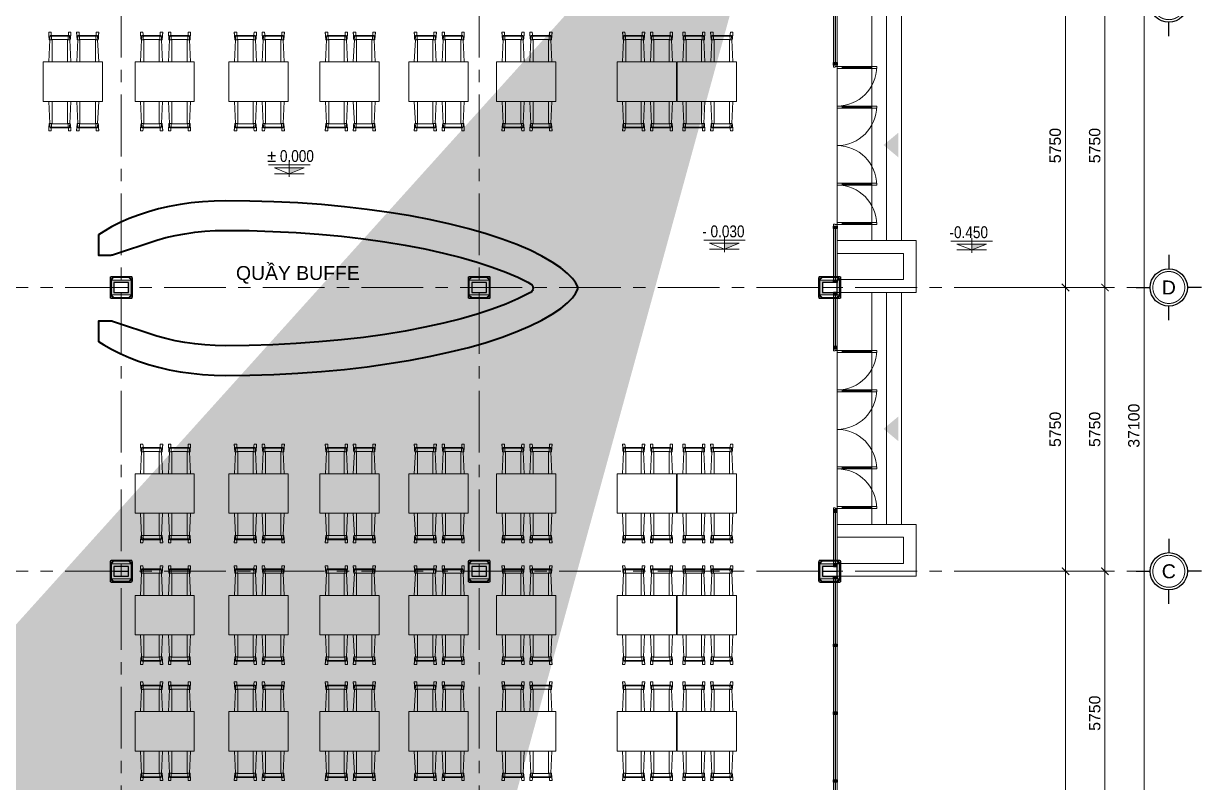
# Model space of a CAD drawing. Header units: millimetres. Extents: x 886808 to 1650903, y -1008069 to 230892.
# Drawn here: x 948941 to 972796, y -368177 to -352802 of the extents above; entities that cross this region are included whole.
import ezdxf
from ezdxf.enums import TextEntityAlignment as Align

# ---------------------------------------------------------------- set-up
doc = ezdxf.new("R2010")
doc.units = ezdxf.units.MM
for name, pattern in [('CENTER', [2, 1.25, -0.25, 0.25, -0.25]), ('CENTER2', [28.575, 19.05, -3.175, 3.175, -3.175]), ('CONTINOUS', [0])]:
    doc.linetypes.add(name, pattern=pattern)
doc.layers.get('0').update_dxf_attribs({"lineweight": 0})
for name, color, linetype, lineweight in [('01- NET TUONG- 242', 242, 'Continuous', 40), ('03- Net Cua- 153', 153, 'Continuous', 9), ('04-Net thay', 150, 'Continuous', 20), ('06-Dim', 250, 'Continuous', 0), ('8l NET TO', 8, 'Continuous', 9), ('A-DETL-GENF', 92, 'Continuous', 5), ('A-GLAZ-CURT', 52, 'Continuous', 5), ('A-GLAZ-CWMG', 51, 'Continuous', 5), ('A-Wall', 113, 'Continuous', 30), ('A_Dim', 8, 'Continuous', 5), ('ADP_007_text', 7, 'Continuous', 15), ('ADP_137_symbol', 137, 'Continuous', 9), ('DS_Dim', 8, 'Continuous', 0), ('HACTH', 8, 'Continuous', 0), ('I-FURN', 252, 'Continuous', 5), ('net truc', 250, 'CENTER2', 5), ('net vl', 33, 'Continuous', 5), ('Text', 250, 'Continuous', 25), ('X-BT-MB-F1$0$SP-CỬA', 157, 'Continuous', 0)]:
    doc.layers.add(name, color=color, linetype=linetype, lineweight=lineweight)
doc.styles.add('ADP_HC_vni_HC', font='')
doc.styles.add('Arial', font='arial.ttf', dxfattribs={"height": 253.361452})
doc.styles.add('Roof Fl type B$0$GHICHUTHUONG', font='arial.ttf', dxfattribs={"width": 0.8})
doc.styles.add('TIÊU ĐỀ', font='arial.ttf', dxfattribs={"height": 230})
doc.styles.get('ADP_HC_vni_HC').set_extended_font_data('VNI-Helve-Condense')
doc.dimstyles.new('1-100', dxfattribs={"dimtxt": 230, "dimasz": 150, "dimexe": 150, "dimexo": 300, "dimgap": 90, "dimtad": 1, "dimdec": 0, "dimrnd": 5, "dimzin": 0, "dimtxsty": 'TIÊU ĐỀ', "dimblk": 'ARCHTICK', "dimcen": 100, "dimdle": 120, "dimclrd": 256, "dimclre": 256, "dimclrt": 2, "dimadec": 0, "dimazin": 0, "dimtfac": 1, "dimtdec": 0, "dimtix": 1, "dimtmove": 1, "dimatfit": 3, "dimldrblk": 'OPEN30', "dimfxl": 900, "dimtolj": 1, "dimtzin": 0, "dimlwd": 13, "dimlwe": 13, "dimarcsym": 1})

# ---------------------------------------------------------------- blocks, each defined once
blk = doc.blocks.new('_ArchTick')
at = {"color": 0, "linetype": 'ByBlock', "const_width": 0.15}
blk.add_lwpolyline([(-0.5, -0.5), (0.5, 0.5)], dxfattribs=at)
blk = doc.blocks.new('*D1401')
at = {"layer": 'A_Dim', "lineweight": 13, "transparency": 16777216}
for p, q in [((970842, -369769), (970842, -363779)), ((968919, -363899), (970992, -363899)), ((968919, -369649), (970992, -369649))]:
    blk.add_line(p, q, dxfattribs=at)
at = {"layer": 'Defpoints', "color": 0, "transparency": 16777216}
for p in [(968619, -363899), (970842, -363899), (968619, -369649)]:
    blk.add_point(p, dxfattribs=at)
at = {"layer": 'A_Dim', "lineweight": 13, "transparency": 16777216, "xscale": 150, "yscale": 150, "zscale": 150}
for p, rotation in [((970842, -363899), 90), ((970842, -369649), 270)]:
    blk.add_blockref('_ArchTick', p, dxfattribs=dict(at, rotation=rotation))
at = {"layer": 'A_Dim', "color": 2, "transparency": 16777216, "insert": (970635, -366774), "char_height": 230, "attachment_point": 5, "rotation": 90, "style": 'TIÊU ĐỀ'}
blk.add_mtext('\\A1;5750', dxfattribs=at)
blk = doc.blocks.new('_Open30')
at = {"color": 0, "linetype": 'ByBlock', "lineweight": -2}
for p, q in [((-1, 0.27), (0, 0)), ((0, 0), (-1, -0.27)), ((0, 0), (-1, 0))]:
    blk.add_line(p, q, dxfattribs=at)
blk = doc.blocks.new('*D1400')
at = {"layer": 'A_Dim', "lineweight": 13, "transparency": 16777216}
for p, q in [((970842, -364019), (970842, -358029)), ((968919, -358149), (970992, -358149)), ((968919, -363899), (970992, -363899))]:
    blk.add_line(p, q, dxfattribs=at)
at = {"layer": 'Defpoints', "color": 0, "transparency": 16777216}
for p in [(968619, -358149), (970842, -358149), (968619, -363899)]:
    blk.add_point(p, dxfattribs=at)
at = {"layer": 'A_Dim', "lineweight": 13, "transparency": 16777216, "xscale": 150, "yscale": 150, "zscale": 150}
for p, rotation in [((970842, -358149), 90), ((970842, -363899), 270)]:
    blk.add_blockref('_ArchTick', p, dxfattribs=dict(at, rotation=rotation))
at = {"layer": 'A_Dim', "color": 2, "transparency": 16777216, "insert": (970635, -361024), "char_height": 230, "attachment_point": 5, "rotation": 90, "style": 'TIÊU ĐỀ'}
blk.add_mtext('\\A1;5750', dxfattribs=at)
blk = doc.blocks.new('*D1399')
at = {"layer": 'A_Dim', "lineweight": 13, "transparency": 16777216}
for p, q in [((970842, -358269), (970842, -352279)), ((968919, -352399), (970992, -352399)), ((968919, -358149), (970992, -358149))]:
    blk.add_line(p, q, dxfattribs=at)
at = {"layer": 'Defpoints', "color": 0, "transparency": 16777216}
for p in [(968619, -352399), (970842, -352399), (968619, -358149)]:
    blk.add_point(p, dxfattribs=at)
at = {"layer": 'A_Dim', "lineweight": 13, "transparency": 16777216, "xscale": 150, "yscale": 150, "zscale": 150}
for p, rotation in [((970842, -352399), 90), ((970842, -358149), 270)]:
    blk.add_blockref('_ArchTick', p, dxfattribs=dict(at, rotation=rotation))
at = {"layer": 'A_Dim', "color": 2, "transparency": 16777216, "insert": (970635, -355274), "char_height": 230, "attachment_point": 5, "rotation": 90, "style": 'TIÊU ĐỀ'}
blk.add_mtext('\\A1;5750', dxfattribs=at)
blk = doc.blocks.new('*D1396')
at = {"layer": 'A_Dim', "lineweight": 13, "transparency": 16777216}
for p, q in [((971636, -342279), (971636, -379619)), ((968919, -342399), (971786, -342399)), ((968919, -379499), (971786, -379499))]:
    blk.add_line(p, q, dxfattribs=at)
at = {"layer": 'Defpoints', "color": 0, "transparency": 16777216}
for p in [(968619, -342399), (968619, -379499), (971636, -379499)]:
    blk.add_point(p, dxfattribs=at)
at = {"layer": 'A_Dim', "lineweight": 13, "transparency": 16777216, "xscale": 150, "yscale": 150, "zscale": 150}
for p, rotation in [((971636, -342399), 90), ((971636, -379499), 270)]:
    blk.add_blockref('_ArchTick', p, dxfattribs=dict(at, rotation=rotation))
at = {"layer": 'A_Dim', "color": 2, "transparency": 16777216, "insert": (971428, -360949), "char_height": 230, "attachment_point": 5, "rotation": 90, "style": 'TIÊU ĐỀ'}
blk.add_mtext('\\A1;37100', dxfattribs=at)
blk = doc.blocks.new('cao độ')
at = {"layer": 'ADP_137_symbol'}
blk.add_hatch(color=0, dxfattribs=at).paths.add_polyline_path([(0, 1), (0, 0), (2.5, 1)])
at = {"layer": 'ADP_137_symbol', "color": 0}
for points in [[(0, 2), (0, -0.5)], [(-3.5, 1.5), (3.5, 1.5)], [(-2.5, 1), (2.5, 1), (0, 0), (-2.5, 1)], [(-2.5, 0), (2.5, 0)]]:
    blk.add_lwpolyline(points, dxfattribs=at)
at = {"layer": 'ADP_007_text', "style": 'ADP_HC_vni_HC'}
blk.add_attdef('A', (-3.75, 2), '', height=2, dxfattribs=at)
blk = doc.blocks.new('A$C0DD655ED')
at = {"layer": 'A_Dim', "transparency": 33554636}
h = blk.add_hatch(dxfattribs=at)
h.set_pattern_fill('ANGLE', color=256)
h.set_pattern_definition([(0, (4687050.9006, -31895392.7794), (0, 6.985), [5.08, -1.905]), (90, (4687050.9006, -31895392.7794), (-6.985, 4e-16), [5.08, -1.905])])
h.paths.add_polyline_path([(25, 375), (425, 375), (425, 75), (25, 75)])
h.paths.add_polyline_path([(75, 325), (375, 325), (375, 125), (75, 125)], flags=16)
at = {"layer": '03- Net Cua- 153', "linetype": 'Continuous', "transparency": 33554636}
for p, q in [((125, 442), (125, 450)), ((125, 442), (125, 450)), ((128, 442), (128, 450)), ((128, 442), (128, 450)), ((322, 442), (322, 450)), ((322, 442), (322, 450)), ((325, 442), (325, 450)), ((325, 442), (325, 450)), ((442, 325), (450, 325)), ((442, 322), (450, 322)), ((125, 8), (125, 0)), ((125, 8), (125, 0)), ((128, 8), (128, 0)), ((128, 8), (128, 0)), ((322, 8), (322, 0)), ((322, 8), (322, 0)), ((325, 8), (325, 0)), ((325, 8), (325, 0)), ((442, 128), (450, 128)), ((442, 125), (450, 125))]:
    blk.add_line(p, q, dxfattribs=at)
for points in [[(30, 0), (420, 0, 0.414214), (450, 30), (450, 420, 0.414214), (420, 450), (30, 450, 0.414214), (0, 420), (0, 30, 0.414214)], [(30, 8), (420, 8, 0.414214), (442, 30), (442, 420, 0.414214), (420, 442), (30, 442, 0.414214), (8, 420), (8, 30, 0.414214)]]:
    blk.add_lwpolyline(points, format="xyb", close=True, dxfattribs=at)
at = {"layer": 'A-GLAZ-CURT', "transparency": 33554636}
for points in [[(11, 389), (25, 389), (25, 375), (11, 375)], [(61, 442), (75, 442), (75, 428), (61, 428)], [(389, 442), (375, 442), (375, 428), (389, 428)], [(425, 389), (439, 389), (439, 375), (425, 375)], [(11, 75), (25, 75), (25, 61), (11, 61)], [(61, 8), (75, 8), (75, 22), (61, 22)], [(389, 8), (375, 8), (375, 22), (389, 22)], [(425, 75), (439, 75), (439, 61), (425, 61)]]:
    blk.add_lwpolyline(points, close=True, dxfattribs=at)
at = {"layer": 'A_Dim', "transparency": 33554636}
for points in [[(25, 375), (11, 389)], [(11, 375), (25, 389)], [(15, 389), (61, 438)], [(71, 428), (25, 379)], [(75, 428), (61, 442)], [(61, 428), (75, 442)], [(375, 428), (389, 442)], [(389, 428), (375, 442)], [(379, 428), (425, 379)], [(435, 389), (389, 438)], [(439, 375), (425, 389)], [(425, 375), (439, 389)], [(25, 61), (11, 75)], [(11, 61), (25, 75)], [(15, 61), (61, 12)], [(73, 20), (25, 71)], [(75, 22), (61, 8)], [(61, 22), (75, 8)], [(375, 22), (389, 8)], [(389, 22), (375, 8)], [(377, 20), (425, 71)], [(435, 61), (389, 12)], [(439, 61), (425, 75)], [(425, 61), (439, 75)]]:
    blk.add_lwpolyline(points, dxfattribs=at)
for points in [[(25, 61), (11, 61), (11, 389), (25, 389)], [(25, 375), (425, 375), (425, 75), (25, 75)], [(61, 442), (389, 442), (389, 428), (61, 428)], [(75, 325), (375, 325), (375, 125), (75, 125)], [(425, 61), (439, 61), (439, 389), (425, 389)], [(61, 8), (389, 8), (389, 22), (61, 22)]]:
    blk.add_lwpolyline(points, close=True, dxfattribs=at)
blk = doc.blocks.new('*D1094')
at = {"layer": 'A_Dim', "lineweight": 13, "transparency": 16777216}
for p, q in [((970043, -352279), (970043, -358269)), ((968919, -352399), (970193, -352399)), ((968919, -358149), (970193, -358149))]:
    blk.add_line(p, q, dxfattribs=at)
at = {"layer": 'Defpoints', "color": 0, "transparency": 16777216}
for p in [(968619, -352399), (968619, -358149), (970043, -358149)]:
    blk.add_point(p, dxfattribs=at)
at = {"layer": 'A_Dim', "lineweight": 13, "transparency": 16777216, "xscale": 150, "yscale": 150, "zscale": 150}
for p, rotation in [((970043, -352399), 90), ((970043, -358149), 270)]:
    blk.add_blockref('_ArchTick', p, dxfattribs=dict(at, rotation=rotation))
at = {"layer": 'A_Dim', "color": 2, "transparency": 16777216, "insert": (969835, -355274), "char_height": 230, "attachment_point": 5, "rotation": 90, "style": 'TIÊU ĐỀ'}
blk.add_mtext('\\A1;5750', dxfattribs=at)
blk = doc.blocks.new('*D1095')
at = {"layer": 'A_Dim', "lineweight": 13, "transparency": 16777216}
for p, q in [((970043, -358029), (970043, -364019)), ((968919, -358149), (970193, -358149)), ((968919, -363899), (970193, -363899))]:
    blk.add_line(p, q, dxfattribs=at)
at = {"layer": 'Defpoints', "color": 0, "transparency": 16777216}
for p in [(968619, -358149), (968619, -363899), (970043, -363899)]:
    blk.add_point(p, dxfattribs=at)
at = {"layer": 'A_Dim', "lineweight": 13, "transparency": 16777216, "xscale": 150, "yscale": 150, "zscale": 150}
for p, rotation in [((970043, -358149), 90), ((970043, -363899), 270)]:
    blk.add_blockref('_ArchTick', p, dxfattribs=dict(at, rotation=rotation))
at = {"layer": 'A_Dim', "color": 2, "transparency": 16777216, "insert": (969835, -361024), "char_height": 230, "attachment_point": 5, "rotation": 90, "style": 'TIÊU ĐỀ'}
blk.add_mtext('\\A1;5750', dxfattribs=at)
blk = doc.blocks.new('*D1096')
at = {"layer": 'A_Dim', "lineweight": 13, "transparency": 16777216}
for p, q in [((970043, -363779), (970043, -375519)), ((968919, -363899), (970193, -363899)), ((968919, -375399), (970193, -375399))]:
    blk.add_line(p, q, dxfattribs=at)
at = {"layer": 'Defpoints', "color": 0, "transparency": 16777216}
for p in [(968619, -363899), (968619, -375399), (970043, -375399)]:
    blk.add_point(p, dxfattribs=at)
at = {"layer": 'A_Dim', "lineweight": 13, "transparency": 16777216, "xscale": 150, "yscale": 150, "zscale": 150}
for p, rotation in [((970043, -363899), 90), ((970043, -375399), 270)]:
    blk.add_blockref('_ArchTick', p, dxfattribs=dict(at, rotation=rotation))
at = {"layer": 'A_Dim', "color": 2, "transparency": 16777216, "insert": (969835, -369649), "char_height": 230, "attachment_point": 5, "rotation": 90, "style": 'TIÊU ĐỀ'}
blk.add_mtext('\\A1;11500', dxfattribs=at)
blk = doc.blocks.new('Galina-ban an 4 nguoi - 1200mm x 800mm-V24-MẶT BẰNG BỐ TRÍ TẦNG 1')
at = {"layer": 'I-FURN'}
for p, q in [((-496, 954), (-496, 969)), ((-496, 969), (-446, 969)), ((-96, 969), (-46, 969)), ((-46, 969), (-46, 954)), ((69, 954), (69, 969)), ((69, 969), (119, 969)), ((469, 969), (519, 969)), ((519, 969), (519, 954)), ((-473, 817), (-494, 370)), ((-481, 844), (-479, 843)), ((-480, 817), (-441, 817)), ((-468, 906), (-438, 906)), ((-468, 890), (-468, 906)), ((-438, 890), (-468, 890)), ((-440, 822), (-102, 822)), ((-438, 890), (-438, 906)), ((-438, 890), (-438, 906)), ((-438, 906), (-104, 906)), ((-104, 890), (-438, 890)), ((-426, 822), (-426, 370)), ((-115, 822), (-115, 370)), ((-104, 906), (-74, 906)), ((-104, 890), (-104, 906)), ((-74, 890), (-104, 890)), ((-103, 856), (-103, 858)), ((-102, 820), (-101, 818)), ((-101, 817), (-62, 817)), ((-74, 890), (-74, 906)), ((-48, 370), (-69, 817)), ((-62, 843), (-61, 844)), ((92, 817), (71, 370)), ((84, 844), (86, 843)), ((85, 817), (124, 817)), ((97, 906), (127, 906)), ((97, 890), (97, 906)), ((127, 890), (97, 890)), ((125, 822), (463, 822)), ((127, 890), (127, 906)), ((127, 890), (127, 906)), ((127, 906), (461, 906)), ((461, 890), (127, 890)), ((139, 822), (139, 370)), ((450, 822), (450, 370)), ((461, 906), (491, 906)), ((461, 890), (461, 906)), ((491, 890), (461, 890)), ((462, 856), (462, 858)), ((463, 820), (464, 818)), ((464, 817), (503, 817)), ((491, 890), (491, 906)), ((517, 370), (496, 817)), ((503, 843), (504, 844)), ((629, 370), (-571, 370)), ((-571, 370), (-571, -430)), ((629, -430), (629, 370)), ((-571, -430), (629, -430)), ((-494, -430), (-473, -877)), ((-426, -430), (-426, -882)), ((-115, -430), (-115, -882)), ((-69, -877), (-48, -430)), ((71, -430), (92, -877)), ((139, -430), (139, -882)), ((450, -430), (450, -882)), ((496, -877), (517, -430)), ((-479, -903), (-481, -904)), ((-441, -877), (-480, -877)), ((-468, -950), (-438, -950)), ((-468, -966), (-468, -950)), ((-102, -882), (-440, -882)), ((-439, -916), (-439, -912)), ((-438, -966), (-438, -950)), ((-438, -966), (-438, -950)), ((-438, -950), (-104, -950)), ((-104, -950), (-74, -950)), ((-104, -966), (-104, -950)), ((-103, -918), (-103, -916)), ((-101, -878), (-102, -880)), ((-62, -877), (-101, -877)), ((-74, -966), (-74, -950)), ((-61, -904), (-62, -903)), ((86, -903), (84, -904)), ((124, -877), (85, -877)), ((97, -950), (127, -950)), ((97, -966), (97, -950)), ((463, -882), (125, -882)), ((126, -916), (126, -912)), ((127, -966), (127, -950)), ((127, -966), (127, -950)), ((127, -950), (461, -950)), ((461, -950), (491, -950)), ((461, -966), (461, -950)), ((462, -918), (462, -916)), ((464, -878), (463, -880)), ((503, -877), (464, -877)), ((491, -966), (491, -950)), ((504, -904), (503, -903)), ((-496, -1029), (-496, -1014)), ((-446, -1029), (-496, -1029)), ((-438, -966), (-468, -966)), ((-104, -966), (-438, -966)), ((-74, -966), (-104, -966)), ((-46, -1029), (-96, -1029)), ((-46, -1014), (-46, -1029)), ((69, -1029), (69, -1014)), ((119, -1029), (69, -1029)), ((127, -966), (97, -966)), ((461, -966), (127, -966)), ((491, -966), (461, -966)), ((519, -1029), (469, -1029)), ((519, -1014), (519, -1029))]:
    blk.add_line(p, q, dxfattribs=at)
at = {"layer": 'I-FURN', "flags": 128}
for points in [[(-496, 969), (-493, 927), (-490, 893), (-487, 868), (-484, 852), (-481, 844)], [(-445, 905), (-445, 927), (-446, 969)], [(-96, 969), (-97, 927), (-97, 905)], [(-61, 844), (-58, 852), (-55, 868), (-52, 893), (-49, 927), (-46, 969)], [(69, 969), (72, 927), (75, 893), (78, 868), (81, 852), (84, 844)], [(120, 905), (120, 927), (119, 969)], [(469, 969), (468, 927), (468, 905)], [(504, 844), (507, 852), (510, 868), (513, 893), (516, 927), (519, 969)], [(-481, 817), (-484, 825), (-487, 843), (-490, 871), (-493, 908), (-496, 954)], [(-468, 890), (-471, 857), (-474, 833), (-477, 820), (-481, 817)], [(-477, 845), (-474, 856), (-471, 876), (-468, 906)], [(-441, 818), (-440, 820), (-439, 833), (-439, 835)], [(-439, 852), (-439, 856), (-439, 858)], [(-104, 890), (-103, 856), (-103, 840)], [(-102, 822), (-102, 836), (-103, 840)], [(-102, 835), (-102, 833), (-102, 826)], [(-74, 906), (-71, 876), (-68, 856), (-65, 845)], [(-61, 817), (-65, 820), (-68, 833), (-71, 857), (-74, 890)], [(-46, 954), (-49, 908), (-52, 871), (-55, 843), (-58, 825), (-61, 817)], [(84, 817), (81, 825), (78, 843), (75, 871), (72, 908), (69, 954)], [(97, 890), (94, 857), (91, 833), (88, 820), (84, 817)], [(88, 845), (91, 856), (94, 876), (97, 906)], [(124, 818), (125, 820), (126, 833), (126, 835)], [(126, 852), (126, 856), (126, 858)], [(461, 890), (462, 856), (462, 840)], [(463, 822), (463, 836), (462, 840)], [(463, 835), (463, 833), (463, 826)], [(491, 906), (494, 876), (497, 856), (500, 845)], [(504, 817), (500, 820), (497, 833), (494, 857), (491, 890)], [(519, 954), (516, 908), (513, 871), (510, 843), (507, 825), (504, 817)], [(-496, -1014), (-493, -968), (-490, -931), (-487, -903), (-484, -885), (-481, -877)], [(-481, -904), (-484, -912), (-487, -928), (-490, -953), (-493, -987), (-496, -1029)], [(-481, -877), (-477, -880), (-474, -893), (-471, -917), (-468, -950)], [(-468, -966), (-471, -936), (-474, -916), (-477, -905)], [(-439, -893), (-440, -880), (-441, -878)], [(-103, -900), (-103, -916), (-104, -950)], [(-103, -900), (-102, -896), (-102, -882)], [(-102, -886), (-102, -893), (-102, -895)], [(-74, -950), (-71, -917), (-68, -893), (-65, -880), (-61, -877)], [(-65, -905), (-68, -916), (-71, -936), (-74, -966)], [(-61, -877), (-58, -885), (-55, -903), (-52, -931), (-49, -968), (-46, -1014)], [(-46, -1029), (-49, -987), (-52, -953), (-55, -928), (-58, -912), (-61, -904)], [(69, -1014), (72, -968), (75, -931), (78, -903), (81, -885), (84, -877)], [(84, -904), (81, -912), (78, -928), (75, -953), (72, -987), (69, -1029)], [(84, -877), (88, -880), (91, -893), (94, -917), (97, -950)], [(97, -966), (94, -936), (91, -916), (88, -905)], [(126, -893), (125, -880), (124, -878)], [(462, -900), (462, -916), (461, -950)], [(462, -900), (463, -896), (463, -882)], [(463, -886), (463, -893), (463, -895)], [(491, -950), (494, -917), (497, -893), (500, -880), (504, -877)], [(500, -905), (497, -916), (494, -936), (491, -966)], [(504, -877), (507, -885), (510, -903), (513, -931), (516, -968), (519, -1014)], [(519, -1029), (516, -987), (513, -953), (510, -928), (507, -912), (504, -904)], [(-446, -1029), (-445, -987), (-445, -965)], [(-97, -965), (-97, -987), (-96, -1029)], [(119, -1029), (120, -987), (120, -965)], [(468, -965), (468, -987), (469, -1029)]]:
    blk.add_lwpolyline(points, dxfattribs=at)
at = {"layer": 'I-FURN'}
for centre, start_param, end_param in [((-441, 1900), 3.23382, 3.39556), ((-441, 1900), 3.410954, 3.51126), ((124, 1900), 3.23382, 3.39556), ((124, 1900), 3.410954, 3.51126), ((-441, -1960), 6.029217, 6.190958), ((-441, -1960), 5.913518, 6.013824), ((124, -1960), 6.029217, 6.190958), ((124, -1960), 5.913518, 6.013824)]:
    blk.add_ellipse(centre, major_axis=(0, 1083), ratio=0.007077, start_param=start_param, end_param=end_param, dxfattribs=at)
blk = doc.blocks.new('Galina-ban an 4 nguoi - 1200mm x 800mm-6467599-MẶT BẰNG BỐ TRÍ TẦNG 1')
at = {"layer": 'I-FURN'}
for p, q in [((-496, 954), (-496, 969)), ((-496, 969), (-446, 969)), ((-96, 969), (-46, 969)), ((-46, 969), (-46, 954)), ((69, 954), (69, 969)), ((69, 969), (119, 969)), ((469, 969), (519, 969)), ((519, 969), (519, 954)), ((-473, 817), (-494, 370)), ((-481, 844), (-479, 843)), ((-480, 817), (-441, 817)), ((-468, 906), (-438, 906)), ((-468, 890), (-468, 906)), ((-438, 890), (-468, 890)), ((-440, 822), (-102, 822)), ((-438, 890), (-438, 906)), ((-438, 890), (-438, 906)), ((-438, 906), (-104, 906)), ((-104, 890), (-438, 890)), ((-426, 822), (-426, 370)), ((-115, 822), (-115, 370)), ((-104, 906), (-74, 906)), ((-104, 890), (-104, 906)), ((-74, 890), (-104, 890)), ((-103, 856), (-103, 858)), ((-102, 820), (-101, 818)), ((-101, 817), (-62, 817)), ((-74, 890), (-74, 906)), ((-48, 370), (-69, 817)), ((-62, 843), (-61, 844)), ((92, 817), (71, 370)), ((84, 844), (86, 843)), ((85, 817), (124, 817)), ((97, 906), (127, 906)), ((97, 890), (97, 906)), ((127, 890), (97, 890)), ((125, 822), (463, 822)), ((127, 890), (127, 906)), ((127, 890), (127, 906)), ((127, 906), (461, 906)), ((461, 890), (127, 890)), ((139, 822), (139, 370)), ((450, 822), (450, 370)), ((461, 906), (491, 906)), ((461, 890), (461, 906)), ((491, 890), (461, 890)), ((462, 856), (462, 858)), ((463, 820), (464, 818)), ((464, 817), (503, 817)), ((491, 890), (491, 906)), ((517, 370), (496, 817)), ((503, 843), (504, 844)), ((629, 370), (-571, 370)), ((-571, 370), (-571, -430)), ((629, -430), (629, 370)), ((-571, -430), (629, -430)), ((-494, -430), (-473, -877)), ((-426, -430), (-426, -882)), ((-115, -430), (-115, -882)), ((-69, -877), (-48, -430)), ((71, -430), (92, -877)), ((139, -430), (139, -882)), ((450, -430), (450, -882)), ((496, -877), (517, -430)), ((-479, -903), (-481, -904)), ((-441, -877), (-480, -877)), ((-468, -950), (-438, -950)), ((-468, -966), (-468, -950)), ((-102, -882), (-440, -882)), ((-439, -916), (-439, -912)), ((-438, -966), (-438, -950)), ((-438, -966), (-438, -950)), ((-438, -950), (-104, -950)), ((-104, -950), (-74, -950)), ((-104, -966), (-104, -950)), ((-103, -918), (-103, -916)), ((-101, -878), (-102, -880)), ((-62, -877), (-101, -877)), ((-74, -966), (-74, -950)), ((-61, -904), (-62, -903)), ((86, -903), (84, -904)), ((124, -877), (85, -877)), ((97, -950), (127, -950)), ((97, -966), (97, -950)), ((463, -882), (125, -882)), ((126, -916), (126, -912)), ((127, -966), (127, -950)), ((127, -966), (127, -950)), ((127, -950), (461, -950)), ((461, -950), (491, -950)), ((461, -966), (461, -950)), ((462, -918), (462, -916)), ((464, -878), (463, -880)), ((503, -877), (464, -877)), ((491, -966), (491, -950)), ((504, -904), (503, -903)), ((-496, -1029), (-496, -1014)), ((-446, -1029), (-496, -1029)), ((-438, -966), (-468, -966)), ((-104, -966), (-438, -966)), ((-74, -966), (-104, -966)), ((-46, -1029), (-96, -1029)), ((-46, -1014), (-46, -1029)), ((69, -1029), (69, -1014)), ((119, -1029), (69, -1029)), ((127, -966), (97, -966)), ((461, -966), (127, -966)), ((491, -966), (461, -966)), ((519, -1029), (469, -1029)), ((519, -1014), (519, -1029))]:
    blk.add_line(p, q, dxfattribs=at)
at = {"layer": 'I-FURN', "flags": 128}
for points in [[(-496, 969), (-493, 927), (-490, 893), (-487, 868), (-484, 852), (-481, 844)], [(-445, 905), (-445, 927), (-446, 969)], [(-96, 969), (-97, 927), (-97, 905)], [(-61, 844), (-58, 852), (-55, 868), (-52, 893), (-49, 927), (-46, 969)], [(69, 969), (72, 927), (75, 893), (78, 868), (81, 852), (84, 844)], [(120, 905), (120, 927), (119, 969)], [(469, 969), (468, 927), (468, 905)], [(504, 844), (507, 852), (510, 868), (513, 893), (516, 927), (519, 969)], [(-481, 817), (-484, 825), (-487, 843), (-490, 871), (-493, 908), (-496, 954)], [(-468, 890), (-471, 857), (-474, 833), (-477, 820), (-481, 817)], [(-477, 845), (-474, 856), (-471, 876), (-468, 906)], [(-441, 818), (-440, 820), (-439, 833), (-439, 835)], [(-439, 852), (-439, 856), (-439, 858)], [(-104, 890), (-103, 856), (-103, 840)], [(-102, 822), (-102, 836), (-103, 840)], [(-102, 835), (-102, 833), (-102, 826)], [(-74, 906), (-71, 876), (-68, 856), (-65, 845)], [(-61, 817), (-65, 820), (-68, 833), (-71, 857), (-74, 890)], [(-46, 954), (-49, 908), (-52, 871), (-55, 843), (-58, 825), (-61, 817)], [(84, 817), (81, 825), (78, 843), (75, 871), (72, 908), (69, 954)], [(97, 890), (94, 857), (91, 833), (88, 820), (84, 817)], [(88, 845), (91, 856), (94, 876), (97, 906)], [(124, 818), (125, 820), (126, 833), (126, 835)], [(126, 852), (126, 856), (126, 858)], [(461, 890), (462, 856), (462, 840)], [(463, 822), (463, 836), (462, 840)], [(463, 835), (463, 833), (463, 826)], [(491, 906), (494, 876), (497, 856), (500, 845)], [(504, 817), (500, 820), (497, 833), (494, 857), (491, 890)], [(519, 954), (516, 908), (513, 871), (510, 843), (507, 825), (504, 817)], [(-496, -1014), (-493, -968), (-490, -931), (-487, -903), (-484, -885), (-481, -877)], [(-481, -904), (-484, -912), (-487, -928), (-490, -953), (-493, -987), (-496, -1029)], [(-481, -877), (-477, -880), (-474, -893), (-471, -917), (-468, -950)], [(-468, -966), (-471, -936), (-474, -916), (-477, -905)], [(-439, -893), (-440, -880), (-441, -878)], [(-103, -900), (-103, -916), (-104, -950)], [(-103, -900), (-102, -896), (-102, -882)], [(-102, -886), (-102, -893), (-102, -895)], [(-74, -950), (-71, -917), (-68, -893), (-65, -880), (-61, -877)], [(-65, -905), (-68, -916), (-71, -936), (-74, -966)], [(-61, -877), (-58, -885), (-55, -903), (-52, -931), (-49, -968), (-46, -1014)], [(-46, -1029), (-49, -987), (-52, -953), (-55, -928), (-58, -912), (-61, -904)], [(69, -1014), (72, -968), (75, -931), (78, -903), (81, -885), (84, -877)], [(84, -904), (81, -912), (78, -928), (75, -953), (72, -987), (69, -1029)], [(84, -877), (88, -880), (91, -893), (94, -917), (97, -950)], [(97, -966), (94, -936), (91, -916), (88, -905)], [(126, -893), (125, -880), (124, -878)], [(462, -900), (462, -916), (461, -950)], [(462, -900), (463, -896), (463, -882)], [(463, -886), (463, -893), (463, -895)], [(491, -950), (494, -917), (497, -893), (500, -880), (504, -877)], [(500, -905), (497, -916), (494, -936), (491, -966)], [(504, -877), (507, -885), (510, -903), (513, -931), (516, -968), (519, -1014)], [(519, -1029), (516, -987), (513, -953), (510, -928), (507, -912), (504, -904)], [(-446, -1029), (-445, -987), (-445, -965)], [(-97, -965), (-97, -987), (-96, -1029)], [(119, -1029), (120, -987), (120, -965)], [(468, -965), (468, -987), (469, -1029)]]:
    blk.add_lwpolyline(points, dxfattribs=at)
at = {"layer": 'I-FURN'}
for centre, start_param, end_param in [((-441, 1900), 3.23382, 3.39556), ((-441, 1900), 3.410954, 3.51126), ((124, 1900), 3.23382, 3.39556), ((124, 1900), 3.410954, 3.51126), ((-441, -1960), 6.029217, 6.190958), ((-441, -1960), 5.913518, 6.013824), ((124, -1960), 6.029217, 6.190958), ((124, -1960), 5.913518, 6.013824)]:
    blk.add_ellipse(centre, major_axis=(0, 1083), ratio=0.007077, start_param=start_param, end_param=end_param, dxfattribs=at)
blk = doc.blocks.new('Rectangular Mullion - 50x75mm-6290178-MẶT BẰNG TƯỜNG ĐIỂN HÌNH TẦNG 2_ TẦNG 4')
at = {"layer": 'A-GLAZ-CWMG'}
blk.add_hatch(color=256, dxfattribs=at).paths.add_polyline_path([(25, -37.5), (-25, -37.5), (-25, 37.5), (25, 37.5)], flags=0)
at = {"layer": 'A-GLAZ-CWMG', "lineweight": 25}
for p, q in [((-25, 37.5), (25, 37.5)), ((-25, -37.5), (-25, 37.5)), ((25, 37.5), (25, -37.5)), ((25, -37.5), (-25, -37.5))]:
    blk.add_line(p, q, dxfattribs=at)
blk = doc.blocks.new('*U1455')
at = {"layer": 'X-BT-MB-F1$0$SP-CỬA'}
for p, q in [((100, -50), (700, -50)), ((100, -850), (700, -850)), ((100, -2410), (700, -2410)), ((100, -3210), (700, -3210))]:
    blk.add_line(p, q, dxfattribs=at)
for points in [[(-75, 0), (-75, -40), (-40, -40), (-40, -30), (0, -30), (0, 0)], [(0, -30), (0, -70), (800, -70), (800, -30)], [(700, -30), (700, -70), (100, -70), (100, -30)], [(0, -830), (0, -870), (800, -870), (800, -830)], [(700, -830), (700, -870), (100, -870), (100, -830)], [(0, -2430), (0, -2390), (800, -2390), (800, -2430)], [(700, -2390), (700, -2430), (100, -2430), (100, -2390)], [(-75, -3260), (-75, -3220), (-40, -3220), (-40, -3230), (0, -3230), (0, -3260)], [(0, -3230), (0, -3190), (800, -3190), (800, -3230)], [(700, -3190), (700, -3230), (100, -3230), (100, -3190)]]:
    blk.add_lwpolyline(points, close=True, dxfattribs=at)
at = {"layer": 'X-BT-MB-F1$0$SP-CỬA', "ltscale": 100}
for centre, start, end in [((0, -30), 270, 360), ((0, -830), 270, 360), ((0, -2430), 360, 90), ((0, -3230), 360, 90)]:
    blk.add_arc(centre, 800, start, end, dxfattribs=at)
blk = doc.blocks.new('*U900')
for p, q in [((0, 7), (0, 4)), ((-7, 0), (-4, 0)), ((7, 0), (4, 0)), ((0, -7), (0, -4))]:
    blk.add_line(p, q)
blk.add_circle((0, 0), 4)
at = {"layer": 'net truc', "color": 4, "linetype": 'CONTINOUS', "ltscale": 0.08, "const_width": 0.208}
blk.add_lwpolyline([(3.43, -0.02, 0.414214), (0.02, 3.43, 2.414214), (3.43, -0.02, 0.24166)], format="xyb", dxfattribs=at)
at = {"color": 7, "style": 'Arial', "flags": 8}
blk.add_attdef('DETAIL#', text='', height=3, dxfattribs=at).set_placement((0, 0), align=Align.MIDDLE_CENTER)
blk = doc.blocks.new('cc')
at = {"layer": 'A-GLAZ-CURT', "transparency": 33554636}
blk.add_lwpolyline([(222569, 39756), (222287, 39756), (222287, 39659), (222278, 39659), (222278, 39859), (222287, 39859), (222287, 39762), (222569, 39762), (222569, 39859), (222578, 39859), (222578, 39659), (222569, 39659)], close=True, dxfattribs=at)
at = {"layer": 'A-Wall', "transparency": 33554636}
blk.add_lwpolyline([(222278, 39659), (222578, 39659), (222578, 39859), (222278, 39859)], close=True, dxfattribs=at)

msp = doc.modelspace()

# ---------------------------------------------------------------- hatches: boundary and pattern name
at = {"layer": 'A-DETL-GENF', "transparency": 33554636}
for points in [[(966657.7, -355512.7), (966657.7, -355012.7), (966357.7, -355262.7)], [(966657.7, -361262.7), (966657.7, -360762.7), (966357.7, -361012.7)]]:
    msp.add_hatch(color=7, dxfattribs=at).paths.add_polyline_path(points, flags=0)

# ---------------------------------------------------------------- linework, layer by layer
at = {"transparency": 33554636}
msp.add_line((965418.6, -347499), (965418.6, -375399), dxfattribs=at)
at = {"layer": '03- Net Cua- 153', "transparency": 33554636}
msp.add_line((965418.6, -366799), (965418.6, -369719), dxfattribs=at)
for points in [[(965376.1, -353594), (965376.1, -352549), (965386.1, -352549), (965386.1, -353594)], [(965376.1, -357999), (965376.1, -356954), (965386.1, -356954), (965386.1, -357999)], [(965376.1, -358299), (965376.1, -359344), (965386.1, -359344), (965386.1, -358299)], [(965376.1, -362704), (965376.1, -363749), (965386.1, -363749), (965386.1, -362704)]]:
    msp.add_lwpolyline(points, close=True, dxfattribs=at)
at = {"layer": '03- Net Cua- 153', "transparency": 33554636, "elevation": 0}
msp.add_lwpolyline([(965376.1, -369499.2), (965376.1, -364049), (965386.1, -364049), (965386.1, -369499.2)], close=True, dxfattribs=at)
at = {"layer": '04-Net thay', "transparency": 33554636}
for points in [[(965418.6, -353644), (965343.6, -353644), (965343.6, -352499.2), (965418.6, -352499.2)], [(965343.6, -356904), (965418.6, -356904), (965418.6, -358049.2), (965343.6, -358049.2)], [(965343.6, -359394), (965418.6, -359394), (965418.6, -358249.2), (965343.6, -358249.2)], [(965343.6, -369549.2), (965418.6, -369549.2), (965418.6, -363999.2), (965343.6, -363999.2)]]:
    msp.add_lwpolyline(points, close=True, dxfattribs=at)
at = {"layer": '04-Net thay', "transparency": 33554636, "elevation": 0}
msp.add_lwpolyline([(965343.6, -363799), (965418.6, -363799), (965418.6, -362654), (965343.6, -362654)], close=True, dxfattribs=at)
at = {"layer": '8l NET TO', "color": 251, "linetype": 'CENTER', "ltscale": 1000, "true_color": 0x636466, "transparency": 33554636}
for p, q in [((950918.6, -383492.2), (950918.6, -338335.2)), ((958168.6, -383492.2), (958168.6, -338335.2)), ((965418.6, -383492.2), (965418.6, -338335.2)), ((941785.5, -358149.2), (971474.1, -358149.2)), ((941785.5, -363899.2), (971474.1, -363899.2))]:
    msp.add_line(p, q, dxfattribs=at)
at = {"layer": 'A_Dim', "transparency": 33554636}
for points in [[(965418.6, -342598.8), (967868.6, -342598.8, -0.4142136), (968618.6, -343348.8), (968618.6, -350686.5, -0.4142136), (967868.6, -351436.5), (967468.6, -351436.5, 0.4142136), (966718.6, -352186.5), (966718.6, -357199.2)], [(965418.6, -342898.8), (967868.6, -342898.8, -0.4142136), (968318.6, -343348.8), (968318.6, -350686.5, -0.4142136), (967868.6, -351136.5), (967468.6, -351136.5, 0.4142136), (966418.6, -352186.5), (966418.6, -357199.2)], [(965418.6, -343198.8), (967868.6, -343198.8, -0.4142136), (968018.6, -343348.8), (968018.6, -350686.5, -0.4142136), (967868.6, -350836.5), (967468.6, -350836.5, 0.4142136), (966118.6, -352186.5), (966118.6, -357199.2)]]:
    msp.add_lwpolyline(points, format="xyb", dxfattribs=at)
at = {"layer": 'A_Dim'}
for points in [[(965418.6, -358249.2), (965418.6, -357199.2), (967018.6, -357199.2), (967018.6, -358249.2)], [(965418.6, -357989.2), (965418.6, -357459.2), (966758.6, -357459.2), (966758.6, -357989.2)], [(965418.6, -363999.2), (965418.6, -362949.2), (967018.6, -362949.2), (967018.6, -363999.2)], [(965418.6, -363739.2), (965418.6, -363209.2), (966758.6, -363209.2), (966758.6, -363739.2)]]:
    msp.add_lwpolyline(points, close=True, dxfattribs=at)
at = {"layer": 'A_Dim', "transparency": 33554636}
for points in [[(966118.6, -358249.2), (966118.6, -362949.2)], [(966418.6, -358249.2), (966418.6, -362949.2)], [(966718.6, -358249.2), (966718.6, -362949.2)]]:
    msp.add_lwpolyline(points, dxfattribs=at)

# ---------------------------------------------------------------- block references
at = {"layer": '03- Net Cua- 153', "transparency": 33554636, "extrusion": (0, 0, -1), "xscale": -1, "rotation": 90}
for p in [(-965381.1, -353619, 0), (-965381.1, -356929, 0), (-965381.1, -358024, 0), (-965381.1, -364024, 0), (-965381.1, -365399, 0), (-965381.1, -366774, 0), (-965381.1, -368149, 0)]:
    msp.add_blockref('Rectangular Mullion - 50x75mm-6290178-MẶT BẰNG TƯỜNG ĐIỂN HÌNH TẦNG 2_ TẦNG 4', p, dxfattribs=at)
at = {"layer": '03- Net Cua- 153', "transparency": 33554636, "xscale": -1, "rotation": 180}
msp.add_blockref('*U1455', (965418.6, -356904), dxfattribs=at)
at = {"layer": '03- Net Cua- 153', "transparency": 33554636, "extrusion": (0, 0, -1), "rotation": 90}
for p in [(-965381.1, -358274, 0), (-965381.1, -359369, 0), (-965381.1, -362679, 0), (-965381.1, -363774, 0)]:
    msp.add_blockref('Rectangular Mullion - 50x75mm-6290178-MẶT BẰNG TƯỜNG ĐIỂN HÌNH TẦNG 2_ TẦNG 4', p, dxfattribs=at)
at = {"layer": '03- Net Cua- 153', "transparency": 33554636}
msp.add_blockref('*U1455', (965418.6, -359394), dxfattribs=at)
at = {"layer": '06-Dim', "ltscale": 50, "transparency": 33554636, "xscale": 120, "yscale": 120, "zscale": 120}
for p, values in [((954322.3, -355845.6), {'A': '%%p 0.000'}), ((963135.8, -357372), {'A': '- 0.030'}), ((968143.4, -357389.5), {'A': '-0.450'})]:
    msp.add_blockref('cao độ', p, dxfattribs=at).add_auto_attribs(values)
at = {"layer": 'A_Dim', "transparency": 33554636}
for p in [(950693.6, -358374.2), (957943.6, -358374.2), (965043.6, -358374.2), (950693.6, -364124.2), (957943.6, -364124.2), (965043.6, -364124.2)]:
    msp.add_blockref('A$C0DD655ED', p, dxfattribs=at)
at = {"layer": 'DS_Dim', "transparency": 33554636}
for p in [(728490.3, -397908.2), (735740.3, -397908.2), (742840.3, -397908.2), (728490.3, -403658.2), (735740.3, -403658.2), (742840.3, -403658.2)]:
    msp.add_blockref('cc', p, dxfattribs=at)
at = {"layer": 'I-FURN', "transparency": 33554636, "rotation": 180}
for name, p in [('Galina-ban an 4 nguoi - 1200mm x 800mm-V24-MẶT BẰNG BỐ TRÍ TẦNG 1', (949968.2, -354008.3)), ('Galina-ban an 4 nguoi - 1200mm x 800mm-V24-MẶT BẰNG BỐ TRÍ TẦNG 1', (951827.7, -354008.3)), ('Galina-ban an 4 nguoi - 1200mm x 800mm-V24-MẶT BẰNG BỐ TRÍ TẦNG 1', (953727.2, -354008.3)), ('Galina-ban an 4 nguoi - 1200mm x 800mm-V24-MẶT BẰNG BỐ TRÍ TẦNG 1', (955570.7, -354008.3)), ('Galina-ban an 4 nguoi - 1200mm x 800mm-6467599-MẶT BẰNG BỐ TRÍ TẦNG 1', (957371.2, -354008.3)), ('Galina-ban an 4 nguoi - 1200mm x 800mm-V24-MẶT BẰNG BỐ TRÍ TẦNG 1', (959148.2, -354008.3)), ('Galina-ban an 4 nguoi - 1200mm x 800mm-V24-MẶT BẰNG BỐ TRÍ TẦNG 1', (961590.2, -354008.3)), ('Galina-ban an 4 nguoi - 1200mm x 800mm-V24-MẶT BẰNG BỐ TRÍ TẦNG 1', (962809.2, -354008.3)), ('Galina-ban an 4 nguoi - 1200mm x 800mm-6467599-MẶT BẰNG BỐ TRÍ TẦNG 1', (951827.7, -362354.4)), ('Galina-ban an 4 nguoi - 1200mm x 800mm-6467599-MẶT BẰNG BỐ TRÍ TẦNG 1', (953727.2, -362354.4)), ('Galina-ban an 4 nguoi - 1200mm x 800mm-6467599-MẶT BẰNG BỐ TRÍ TẦNG 1', (955570.7, -362354.4)), ('Galina-ban an 4 nguoi - 1200mm x 800mm-6467599-MẶT BẰNG BỐ TRÍ TẦNG 1', (957371.2, -362354.4)), ('Galina-ban an 4 nguoi - 1200mm x 800mm-6467599-MẶT BẰNG BỐ TRÍ TẦNG 1', (959148.2, -362354.4)), ('Galina-ban an 4 nguoi - 1200mm x 800mm-6467599-MẶT BẰNG BỐ TRÍ TẦNG 1', (961590.2, -362354.4)), ('Galina-ban an 4 nguoi - 1200mm x 800mm-6467599-MẶT BẰNG BỐ TRÍ TẦNG 1', (962809.2, -362354.4)), ('Galina-ban an 4 nguoi - 1200mm x 800mm-V24-MẶT BẰNG BỐ TRÍ TẦNG 1', (951827.7, -364816.8)), ('Galina-ban an 4 nguoi - 1200mm x 800mm-V24-MẶT BẰNG BỐ TRÍ TẦNG 1', (953727.2, -364816.8)), ('Galina-ban an 4 nguoi - 1200mm x 800mm-V24-MẶT BẰNG BỐ TRÍ TẦNG 1', (955570.7, -364816.8)), ('Galina-ban an 4 nguoi - 1200mm x 800mm-6467599-MẶT BẰNG BỐ TRÍ TẦNG 1', (957371.2, -364816.8)), ('Galina-ban an 4 nguoi - 1200mm x 800mm-V24-MẶT BẰNG BỐ TRÍ TẦNG 1', (959148.2, -364816.8)), ('Galina-ban an 4 nguoi - 1200mm x 800mm-V24-MẶT BẰNG BỐ TRÍ TẦNG 1', (961590.2, -364816.8)), ('Galina-ban an 4 nguoi - 1200mm x 800mm-V24-MẶT BẰNG BỐ TRÍ TẦNG 1', (962809.2, -364816.8)), ('Galina-ban an 4 nguoi - 1200mm x 800mm-V24-MẶT BẰNG BỐ TRÍ TẦNG 1', (951827.7, -367170.7)), ('Galina-ban an 4 nguoi - 1200mm x 800mm-V24-MẶT BẰNG BỐ TRÍ TẦNG 1', (953727.2, -367170.7)), ('Galina-ban an 4 nguoi - 1200mm x 800mm-V24-MẶT BẰNG BỐ TRÍ TẦNG 1', (955570.7, -367170.7)), ('Galina-ban an 4 nguoi - 1200mm x 800mm-6467599-MẶT BẰNG BỐ TRÍ TẦNG 1', (957371.2, -367170.7)), ('Galina-ban an 4 nguoi - 1200mm x 800mm-V24-MẶT BẰNG BỐ TRÍ TẦNG 1', (959148.2, -367170.7)), ('Galina-ban an 4 nguoi - 1200mm x 800mm-V24-MẶT BẰNG BỐ TRÍ TẦNG 1', (961590.2, -367170.7)), ('Galina-ban an 4 nguoi - 1200mm x 800mm-V24-MẶT BẰNG BỐ TRÍ TẦNG 1', (962809.2, -367170.7))]:
    msp.add_blockref(name, p, dxfattribs=at)
at = {"layer": 'Text', "transparency": 33554636, "xscale": 94.41941626506186, "yscale": 94.41941626506186, "zscale": 94.41941626506186}
for p, values in [((972135, -352399.2), {'DETAIL#': 'E'}), ((972135, -358149.2), {'DETAIL#': 'D'}), ((972135, -363899.2), {'DETAIL#': 'C'})]:
    msp.add_blockref('*U900', p, dxfattribs=at).add_auto_attribs(values)

# ---------------------------------------------------------------- dimensions: what is measured, and where the dimension line sits
at = {"layer": 'A_Dim', "transparency": 33554636}
for base, p1, p2, picture, middle in [((971636, -379499.2), (968618.6, -342399.2), (968618.6, -379499.2), '*D1396', (971428.5, -360949.2)), ((970842.3, -352399.2), (968618.6, -358149.2), (968618.6, -352399.2), '*D1399', (970634.9, -355274.2)), ((970842.3, -358149.2), (968618.6, -363899.2), (968618.6, -358149.2), '*D1400', (970634.9, -361024.2)), ((970842.3, -363899.2), (968618.6, -369649.2), (968618.6, -363899.2), '*D1401', (970634.9, -366774.2))]:
    dim = msp.add_linear_dim(base=base, p1=p1, p2=p2, angle=90, dimstyle='1-100', override={"dimscale": 1}, dxfattribs=at)
    dim.commit()
    dim.dimension.update_dxf_attribs({"geometry": picture, "text_midpoint": middle})
at = {"layer": 'A_Dim'}
for base, p1, p2, picture, middle in [((970042.5, -358149.2), (968618.6, -352399.2), (968618.6, -358149.2), '*D1094', (969835.1, -355274.2)), ((970042.5, -363899.2), (968618.6, -358149.2), (968618.6, -363899.2), '*D1095', (969835.1, -361024.2)), ((970042.5, -375399.2), (968618.6, -363899.2), (968618.6, -375399.2), '*D1096', (969835.1, -369649.2))]:
    dim = msp.add_linear_dim(base=base, p1=p1, p2=p2, angle=90, dimstyle='1-100', dxfattribs=at)
    dim.commit()
    dim.dimension.update_dxf_attribs({"geometry": picture, "text_midpoint": middle})

# ---------------------------------------------------------------- next in the draw order: texts
at = {"layer": 'net vl', "ltscale": 300, "transparency": 33554636, "insert": (954495.5, -357894.5), "char_height": 280.709, "attachment_point": 5, "style": 'Roof Fl type B$0$GHICHUTHUONG', "bg_fill": 2}
msp.add_mtext('{\\W1;QUẦY BUFFE}', dxfattribs=at)

# ---------------------------------------------------------------- next in the draw order: hatches: boundary and pattern name
at = {"layer": 'HACTH', "transparency": 33554636}
h = msp.add_hatch(dxfattribs=at)
h.set_pattern_fill('ANSI31', color=256)
h.set_pattern_definition([(45, (964918.58753, -375398.97638), (-0.08838834765, 0.08838834765), [])])
h.paths.add_polyline_path([(944908.9, -342598.5), (964918.6, -342598.5), (964918.6, -342399), (944908.9, -342399)])
h.paths.add_polyline_path([(951268.6, -375199), (951068.6, -375199), (951068.6, -375399), (951268.6, -375399)], flags=17)
h.paths.add_polyline_path([(944918.6, -369049), (945118.6, -369049), (945118.6, -379299), (944918.6, -379299)])
h.paths.add_polyline_path([(952268.6, -375199), (958318.6, -375199), (958318.6, -375399), (952268.6, -375399)], flags=17)
h.paths.add_polyline_path([(952568.6, -375199), (952568.6, -369649), (952668.6, -369649), (952668.6, -375199)], flags=17)
h.paths.add_polyline_path([(952868.6, -369649), (952568.6, -369649), (952568.6, -369549), (952868.6, -369549)], flags=17)
h.paths.add_polyline_path([(964393.6, -369649), (964593.6, -369649), (964593.6, -369549), (964393.6, -369549)], flags=17)
h.paths.add_polyline_path([(953868.6, -369649), (963393.6, -369649), (963393.6, -369549), (953868.6, -369549)], flags=17)
h.paths.add_polyline_path([(945118.6, -365947.1), (944918.6, -365947.1), (944918.6, -360006.3), (945118.6, -360006.3)])
h.paths.add_polyline_path([(945118.6, -357549), (945418.6, -357549), (945418.6, -358249), (945118.6, -358249), (945118.6, -358149), (945318.6, -358149), (945318.6, -357649), (945118.6, -357649)], flags=17)
h.paths.add_polyline_path([(945118.6, -375299), (945318.6, -375299), (945318.6, -375199), (945118.6, -375199)], flags=17)
h.paths.add_polyline_path([(945118.6, -375699), (945418.6, -375699), (945418.6, -375799), (945118.6, -375799)], flags=17)
h.paths.add_polyline_path([(945318.6, -375699), (945418.6, -375699), (945418.6, -375199), (945318.6, -375199)], flags=17)
h.paths.add_polyline_path([(950868.6, -373599), (951068.6, -373599), (951068.6, -379499), (950868.6, -379499)], flags=17)
h.paths.add_polyline_path([(950768.6, -372399), (951068.6, -372399), (951068.6, -372499), (950768.6, -372499)], flags=17)
h.paths.add_polyline_path([(948018.6, -372599), (948018.6, -369649), (948118.6, -369649), (948118.6, -372399), (949968.6, -372399), (949968.6, -372499), (948118.6, -372499), (948118.6, -372599)], flags=17)
h.paths.add_polyline_path([(945118.6, -373499), (948018.6, -373499), (948018.6, -373399), (948118.6, -373399), (948118.6, -373499), (951068.6, -373499), (951068.6, -373599), (945118.6, -373599)], flags=17)
h.paths.add_polyline_path([(950868.6, -372399), (951068.6, -372399), (951068.6, -369649), (950868.6, -369649)], flags=17)
h.paths.add_polyline_path([(951068.6, -369549), (945118.6, -369549), (945118.6, -369649), (951068.6, -369649)], flags=17)
h.paths.add_polyline_path([(945318.6, -369149), (945418.6, -369149), (945418.6, -369549), (945318.6, -369549)], flags=17)
h.paths.add_polyline_path([(945118.6, -369149), (945418.6, -369149), (945418.6, -369049), (945118.6, -369049)], flags=17)
h.paths.add_polyline_path([(947168.6, -378399), (947168.6, -377999), (948868.6, -377999), (948868.6, -378399), (948768.6, -378399), (948768.6, -378099), (947268.6, -378099), (947268.6, -378399)], flags=17)
h.paths.add_polyline_path([(948218.6, -373599), (948418.6, -373599), (948418.6, -377999), (948218.6, -377999)], flags=17)
h.paths.add_polyline_path([(946528.6, -343999), (946628.6, -343999), (946628.6, -342599), (946528.6, -342599)])
h.paths.add_polyline_path([(945118.6, -343999), (946628.6, -343999), (946628.6, -344099), (945118.6, -344099)])
h.paths.add_polyline_path([(964718.6, -344799), (964918.6, -344799), (964918.6, -342598.5), (964718.6, -342598.5)])
h.paths.add_polyline_path([(944918.6, -350329), (945118.6, -350329), (945118.6, -343999), (944918.6, -343999)])
h.paths.add_polyline_path([(944918.6, -358406.3), (945118.6, -358406.3), (945118.6, -351929), (944918.6, -351929)])
h.paths.add_polyline_path([(955872.6, -379499), (956662.6, -379499), (956662.6, -379399), (955872.6, -379399)], flags=17)
h.paths.add_polyline_path([(953472.6, -379499), (954272.6, -379499), (954272.6, -379399), (953472.6, -379399)], flags=17)
h.paths.add_polyline_path([(951068.6, -379499), (951872.6, -379499), (951872.6, -379399), (951068.6, -379399)], flags=17)
h.paths.add_polyline_path([(947283.6, -379299), (947170, -379299), (947170, -379199), (947283.6, -379199)], flags=17)
h.paths.add_polyline_path([(948753.6, -379299), (948868.6, -379299), (948868.6, -379199), (948753.6, -379199)], flags=17)
h.paths.add_polyline_path([(950868.6, -379499), (948753.6, -379499), (948753.6, -379299), (950868.6, -379299)], flags=17)
h.paths.add_polyline_path([(944918.6, -379299), (947283.6, -379299), (947283.6, -379499), (944918.6, -379499)])
h.paths.add_polyline_path([(945118.6, -352899), (945118.6, -352999), (945418.6, -352999), (945418.6, -352299), (945118.6, -352299), (945118.6, -352399), (945318.6, -352399), (945318.6, -352899)], flags=17)
edge = h.paths.add_edge_path()
edge.add_line((944918.6, -369049), (945118.6, -369049))
edge.add_line((964718.6, -347299), (964718.6, -344999))
edge.add_line((964718.6, -344999), (962718.6, -344999))
edge.add_line((962718.6, -344999), (962718.6, -345299))
edge.add_line((962718.6, -345299), (962518.6, -345299))
edge.add_line((962518.6, -345299), (962518.6, -344799))
edge.add_line((962518.6, -344799), (964918.6, -344799))
edge.add_line((964918.6, -344799), (964918.6, -347499))
edge.add_line((964918.6, -347499), (962518.6, -347499))
edge.add_line((962518.6, -347499), (962518.6, -346999))
edge.add_line((962518.6, -346999), (962718.6, -346999))
edge.add_line((962718.6, -346999), (962718.6, -347299))
edge.add_line((962718.6, -347299), (964708.6, -347299))
edge.add_line((955872.6, -379499), (955872.6, -379399))
edge.add_line((954272.6, -379499), (954272.6, -379399))
edge.add_line((953472.6, -379499), (953472.6, -379399))
edge.add_line((951872.6, -379499), (951872.6, -379399))

# ---------------------------------------------------------------- next in the draw order: linework, layer by layer
at = {"layer": '01- NET TUONG- 242', "transparency": 33554636}
msp.add_lwpolyline([(959210.3, -358247.9), (959156.5, -358278.9), (958948.6, -358381.7), (958706.5, -358485.6), (958432.9, -358588.1), (958130, -358687.6), (957800.2, -358782.5), (957445.7, -358872), (957068.8, -358955), (956671.5, -359031), (956256.2, -359099.3), (955825, -359159.3), (955380.2, -359210.8), (954923.9, -359253.4), (954458.5, -359286.7), (953986.2, -359310.7), (953509.3, -359325.2), (953035.4, -359329.9), (952822, -359325.6), (952615.1, -359313.1), (952410.8, -359292.4), (952210.1, -359263.6), (952014.4, -359227.1), (951824.9, -359183.2), (951642.7, -359132.5), (950741.8, -358836.3, 0.0795645), (950710.5, -358831.3), (950460.5, -358831.3), (950460.5, -359241), (950565.9, -359310.2), (950724.7, -359401.6), (950895.2, -359487.7), (951076.7, -359567.7), (951268.1, -359640.9), (951468.4, -359706.7), (951676.7, -359764.8), (951891.7, -359814.5), (952112.5, -359855.7), (952337.9, -359888), (952566.7, -359911.3), (952797.8, -359925.3), (953032.3, -359930), (953521.4, -359925.1), (954010.5, -359910.3), (954495.2, -359885.7), (954973.2, -359851.4), (955442.5, -359807.6), (955900.9, -359754.6), (956346.3, -359692.5), (956776.5, -359621.8), (957189.7, -359542.8), (957583.7, -359456), (957956.7, -359361.9), (958306.6, -359261.1), (958631.8, -359154.3), (958930.2, -359042.5), (959200, -358926.7), (959439.4, -358808.4), (959646.5, -358689.2), (959819.3, -358571.9), (959956.4, -358459.9), (960056.7, -358358.3), (960121.1, -358273.4), (960153.9, -358212.1), (960165.1, -358177.3), (960166.8, -358161.2), (960165.1, -358145.2), (960153.9, -358110.3), (960121.1, -358049.1), (960056.7, -357964.2), (959956.4, -357862.6), (959819.3, -357750.6), (959646.5, -357633.2), (959439.4, -357514.1), (959200, -357395.8), (958930.2, -357280), (958631.8, -357168.2), (958306.6, -357061.4), (957956.7, -356960.6), (957583.7, -356866.5), (957189.7, -356779.7), (956776.5, -356700.7), (956346.3, -356630), (955900.9, -356567.9), (955442.5, -356514.9), (954973.2, -356471.1), (954495.2, -356436.8), (954010.5, -356412.2), (953521.4, -356397.4), (953032.3, -356392.5), (952797.8, -356397.2), (952566.7, -356411.2), (952337.9, -356434.4), (952112.5, -356466.8), (951891.7, -356507.9), (951676.7, -356557.7), (951468.4, -356615.7), (951268.1, -356681.6), (951076.7, -356754.8), (950895.2, -356834.8), (950724.7, -356920.8), (950565.9, -357012.3), (950460.5, -357081.5), (950460.5, -357491.2), (950710.5, -357491.2, 0.0795645), (950741.8, -357486.2), (951642.7, -357190), (951824.9, -357139.3), (952014.4, -357095.4), (952210.1, -357058.9), (952410.8, -357030.1), (952615.1, -357009.4), (952822, -356996.8), (953035.4, -356992.6), (953509.3, -356997.3), (953986.2, -357011.8), (954458.5, -357035.7), (954923.9, -357069.1), (955380.2, -357111.7), (955825, -357163.2), (956256.2, -357223.2), (956671.5, -357291.5), (957068.8, -357367.4), (957445.7, -357450.5), (957800.2, -357540), (958130, -357634.9), (958432.9, -357734.4), (958706.5, -357836.9), (958948.6, -357940.8), (959156.5, -358043.6), (959210.3, -358074.6, -0.5783883)], format="xyb", close=True, dxfattribs=at)

doc.saveas('drawing.dxf')
